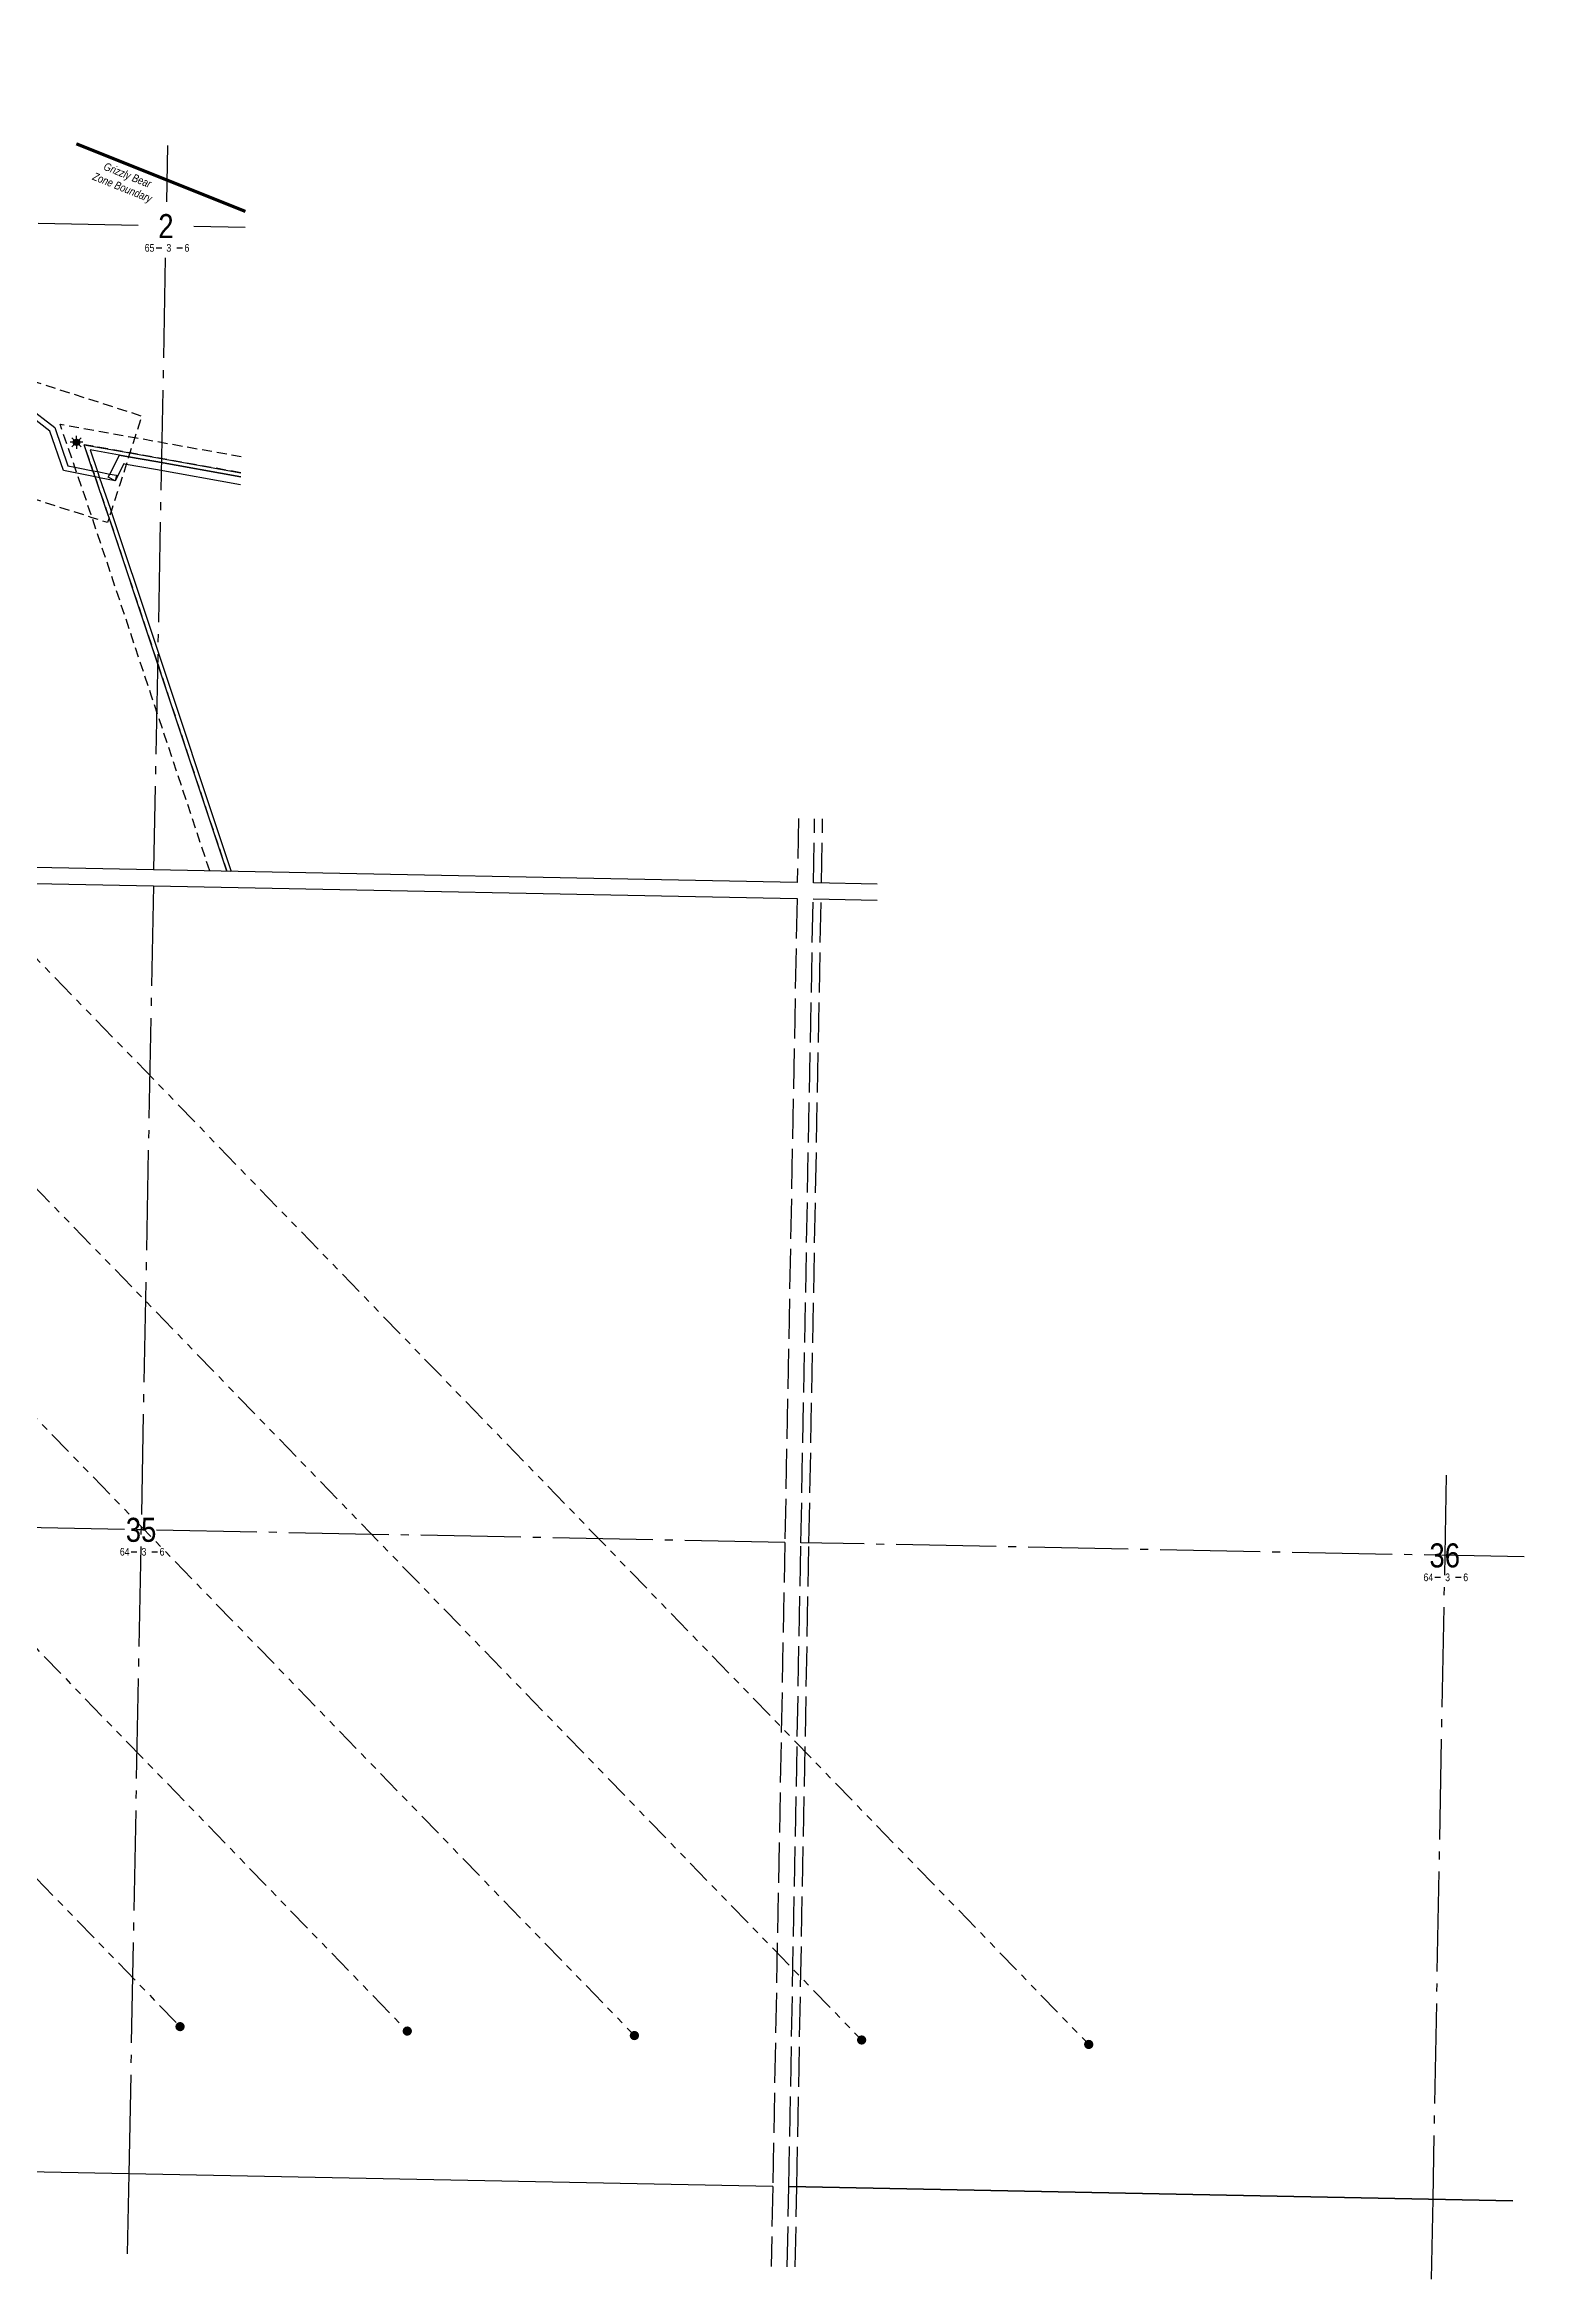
# Model space of a CAD drawing. Extents: x 408473 to 428843, y 6046006 to 6059852.
# Drawn here: x 413274 to 415123, y 6048118 to 6050909 of the extents above; entities that cross this region are included whole.
import ezdxf
from ezdxf.enums import TextEntityAlignment as Align

# ---------------------------------------------------------------- set-up
doc = ezdxf.new("R2010")
doc.units = 0
doc.header["$LTSCALE"] = 5
for name, pattern in [('DASHDOT2', [12.7, 6.35, -3.175, 0, -3.175]), ('foc-ACCESSROAD', [3.75, 2.5, -1.25]), ('foc-DRILLPATH', [14.75, 6, -1.75, 1.75, -1.75, 1.75, -1.75]), ('foc-QUARTERLINE', [33, 25, -3, 2, -3]), ('foc-UNSURVEYED', [12.5, 10, -2.5])]:
    doc.linetypes.add(name, pattern=pattern)
for name, color, linetype in [('10', 1, 'Continuous'), ('9', 3, 'Continuous'), ('AS-WILDLIFE', 131, 'DASHDOT2'), ('F-AR', 190, 'foc-ACCESSROAD'), ('F-RW', 190, 'Continuous'), ('F-WS', 190, 'foc-ACCESSROAD'), ('F-WS-S', 190, 'Continuous'), ('L-MON', 1, 'Continuous'), ('L-SEC', 7, 'Continuous'), ('L-SECLBL', 7, 'Continuous'), ('L-SECQ', 8, 'foc-QUARTERLINE'), ('L-SECU', 7, 'Continuous'), ('L-USEC', 7, 'foc-UNSURVEYED'), ('P-PDRILLPATH', 12, 'foc-DRILLPATH')]:
    doc.layers.add(name, color=color, linetype=linetype)
doc.styles.add('80L', font='ARIALN.TTF', dxfattribs={"height": 10})
doc.styles.add('SIMPLEX', font='ARIALN.TTF')

# ---------------------------------------------------------------- blocks, each defined once
blk = doc.blocks.new('L-SECLBL')
at = {"layer": '9', "color": 7}
for p, q in [((-5.1, -27.8), (-12.3, -27.8)), ((20.7, -27.8), (13.5, -27.8))]:
    blk.add_line(p, q, dxfattribs=at)
at = {"layer": '10', "color": 2, "style": 'SIMPLEX'}
blk.add_attdef('SEC', text='', height=30, dxfattribs=at).set_placement((0, 0), align=Align.MIDDLE)
at = {"layer": '10', "color": 5, "style": '80L'}
blk.add_attdef('TWP', text='', height=9.5, dxfattribs=at).set_placement((-14.4, -27.4), align=Align.MIDDLE_RIGHT)
blk.add_attdef('RGE', text='', height=9.5, dxfattribs=at).set_placement((3.6, -27.4), align=Align.MIDDLE_CENTER)
blk.add_attdef('MER', text='', height=9.5, dxfattribs=at).set_placement((23.2, -27.4), align=Align.MIDDLE_LEFT)
blk = doc.blocks.new('GAS')
h = blk.add_hatch(color=255)
h.dxf.hatch_style = 1
edge = h.paths.add_edge_path()
edge.add_arc((0, 0), 0.9, 0, 360)
for p, q in [((-0.81, 0), (-1.62, 0)), ((-0.57, 0.57), (-1.14, 1.14)), ((0, 0.81), (0, 1.62)), ((0.57, 0.57), (1.14, 1.14)), ((1.62, 0), (0.81, 0)), ((-0.57, -0.57), (-1.14, -1.14)), ((0, -0.81), (0, -1.62)), ((1.14, -1.14), (0.57, -0.57))]:
    blk.add_line(p, q)
blk.add_circle((0, 0), 0.8)
blk = doc.blocks.new('plbh')
at = {"layer": 'L-MON'}
h = blk.add_hatch(color=255, dxfattribs=at)
h.dxf.hatch_style = 1
edge = h.paths.add_edge_path()
edge.add_arc((0, 0), 1.16, 0, 360)
h = blk.add_hatch(color=256, dxfattribs=at)
h.dxf.hatch_style = 1
h.paths.add_polyline_path([(0.96, 0, 1), (-0.96, 0, 1)])
h.paths.add_polyline_path([(0.91, 0, 1), (-0.91, 0, 1)], flags=16)
h.paths.add_polyline_path([(0.45, 0, -1), (-0.45, 0, -1)], flags=0)
h = blk.add_hatch(color=256, dxfattribs=at)
h.dxf.hatch_style = 1
h.paths.add_polyline_path([(0.45, 0, 1), (-0.45, 0, 1)])
h.paths.add_polyline_path([(0.4, 0, 1), (-0.4, 0, 1)], flags=16)
at = {"layer": 'L-MON', "color": 240}
for radius in [0.96, 0.91, 0.45, 0.4]:
    blk.add_circle((0, 0), radius, dxfattribs=at)

msp = doc.modelspace()

# ---------------------------------------------------------------- linework, layer by layer
at = {"layer": 'AS-WILDLIFE', "const_width": 4, "flags": 128}
msp.add_lwpolyline([(413313.535, 6050785.588), (413524.764, 6050701.096)], dxfattribs=at)
at = {"layer": 'F-AR', "flags": 128}
for points in [[(413480.269, 6049877.452), (413407.101, 6050097.035), (413333.262, 6050318.622), (413332.013, 6050322.372), (413314.297, 6050374.147), (413311.595, 6050381.822), (413293.189, 6050435.418), (413386.565, 6050418.735), (413413.141, 6050413.986), (413519.284, 6050395.024)], [(413518.922, 6050374.782), (413412.755, 6050393.75), (413380.414, 6050399.528), (413323.14, 6050409.761), (413334.285, 6050377.316), (413336.917, 6050369.661), (413350.946, 6050328.794), (413354.424, 6050318.358), (413408.241, 6050156.849), (413501.48, 6049877.037)]]:
    msp.add_lwpolyline(points, dxfattribs=at)
at = {"layer": 'F-RW', "flags": 128}
for points in [[(413252.107, 6050457.696), (413286.47, 6050431.057), (413302.672, 6050383.582), (413311.595, 6050381.823), (413315.705, 6050381.012), (413334.286, 6050377.321), (413339.961, 6050376.197), (413355.227, 6050373.173), (413363.497, 6050371.549), (413362.147, 6050364.686), (413342.593, 6050368.548), (413336.917, 6050369.667), (413314.321, 6050374.146), (413297.352, 6050377.497), (413280.524, 6050426.811), (413249.835, 6050450.6)], [(413501.48, 6049877.037), (413408.241, 6050156.849), (413354.424, 6050318.358), (413350.946, 6050328.794), (413336.917, 6050369.661), (413334.285, 6050377.316), (413323.14, 6050409.761), (413380.414, 6050399.528), (413412.755, 6050393.75), (413518.922, 6050374.782)], [(413518.831, 6050369.719), (413412.659, 6050388.688), (413378.876, 6050394.725), (413367.244, 6050396.802), (413330.63, 6050403.344), (413339.96, 6050376.192), (413342.592, 6050368.54), (413355.682, 6050330.397), (413357.007, 6050326.423), (413408.526, 6050171.81), (413506.783, 6049876.933)], [(413518.651, 6050359.667), (413412.468, 6050378.661), (413375.804, 6050385.168), (413372.843, 6050385.75), (413362.147, 6050364.686), (413353.205, 6050369.196), (413355.227, 6050373.173), (413367.244, 6050396.802), (413378.876, 6050394.725), (413412.659, 6050388.688), (413518.831, 6050369.719)]]:
    msp.add_lwpolyline(points, dxfattribs=at)
at = {"layer": 'F-WS', "flags": 128}
msp.add_lwpolyline([(413354.424, 6050318.358), (413352.533, 6050312.452), (413333.262, 6050318.622), (413219.264, 6050355.125), (413249.835, 6050450.601), (413252.107, 6050457.696), (413254.704, 6050465.806), (413261.936, 6050488.393), (413395.205, 6050445.722), (413386.565, 6050418.735), (413380.414, 6050399.528), (413378.876, 6050394.725), (413375.804, 6050385.168), (413368.242, 6050361.488), (413357.007, 6050326.423), (413354.424, 6050318.358)], close=True, dxfattribs=at)
at = {"layer": 'L-SEC', "flags": 128}
for points in [[(413410.093, 6049878.829), (412605.923, 6049894.597)], [(412605.536, 6049874.493), (413409.709, 6049858.724)], [(414214.262, 6049863.06), (413410.093, 6049878.829)], [(413409.709, 6049858.724), (414213.882, 6049842.955)]]:
    msp.add_lwpolyline(points, dxfattribs=at)
at = {"layer": 'L-SECQ', "flags": 128}
for points in [[(413427.344, 6050783.422), (413426, 6050712.992)], [(413390.907, 6050683.687), (412621.404, 6050698.775)], [(413524.406, 6050681.069), (413460.146, 6050682.329)], [(413424.666, 6050643.036), (413410.093, 6049878.829)], [(413409.709, 6049858.724), (413379.037, 6048250.362)], [(415024.987, 6049122.814), (415008.064, 6048218.419)], [(414198.69, 6049038.772), (412590.056, 6049070.314)], [(415122.553, 6049020.656), (414218.795, 6049038.377)], [(413379.037, 6048250.362), (413377.131, 6048150.424)], [(415008.064, 6048218.419), (415006.194, 6048118.481)]]:
    msp.add_lwpolyline(points, dxfattribs=at)
at = {"layer": 'L-SECU', "flags": 128}
for points in [[(414314.199, 6049861.1), (414234.366, 6049862.666)], [(414233.986, 6049842.561), (414313.819, 6049840.996)], [(413379.037, 6048250.362), (412574.576, 6048266.136)], [(414183.498, 6048234.588), (413379.037, 6048250.362)], [(415108.001, 6048216.46), (414203.603, 6048234.193)], [(414203.603, 6048234.193), (415108.001, 6048216.46)]]:
    msp.add_lwpolyline(points, dxfattribs=at)
at = {"layer": 'L-USEC', "flags": 128}
for points in [[(414215.77, 6049942.894), (414214.262, 6049863.06)], [(414234.366, 6049862.666), (414235.874, 6049942.499)], [(414244.42, 6049862.476), (414245.928, 6049942.309)], [(414213.882, 6049842.955), (414198.69, 6049038.772)], [(414218.795, 6049038.377), (414233.986, 6049842.561)], [(414228.848, 6049038.187), (414244.04, 6049842.371)], [(414198.69, 6049038.772), (414183.498, 6048234.588)], [(414203.603, 6048234.193), (414218.795, 6049038.377)], [(414213.656, 6048234.003), (414228.848, 6049038.187)], [(414183.498, 6048234.588), (414181.61, 6048134.649)], [(414201.715, 6048134.255), (414203.603, 6048234.193)], [(414211.769, 6048134.065), (414213.656, 6048234.003)]]:
    msp.add_lwpolyline(points, dxfattribs=at)
at = {"layer": 'P-PDRILLPATH'}
for p, q in [((412157.367, 6050909.354), (414578.379, 6048411.799)), ((412027.211, 6050756.403), (414294.565, 6048417.364)), ((411897.054, 6050603.452), (414010.751, 6048422.929)), ((411733.342, 6050485.118), (413726.937, 6048428.494)), ((411569.468, 6050366.951), (413443.123, 6048434.059))]:
    msp.add_line(p, q, dxfattribs=at)

# ---------------------------------------------------------------- block references
at = {"layer": 'F-WS-S', "xscale": 4.99779799999999, "yscale": 4.99779799999999, "zscale": 4.99779799999999}
msp.add_blockref('GAS', (413313.72, 6050412.786), dxfattribs=at)
at = {"layer": 'L-MON', "xscale": 4.999999999999992, "yscale": 4.999999999999992, "zscale": 4.999999999999992}
for p in [(413443.123, 6048434.059), (413726.937, 6048428.494), (414010.751, 6048422.929), (414294.565, 6048417.364), (414578.379, 6048411.799)]:
    msp.add_blockref('plbh', p, dxfattribs=at)
at = {"layer": 'L-SECLBL'}
for p, values in [((413425.429, 6050683.01), {'SEC': '2', 'TWP': '65', 'RGE': '3', 'MER': '6'}), ((413394.373, 6049054.543), {'SEC': '35', 'TWP': '64', 'RGE': '3', 'MER': '6'}), ((415023.112, 6049022.606), {'SEC': '36', 'TWP': '64', 'RGE': '3', 'MER': '6'})]:
    msp.add_blockref('L-SECLBL', p, dxfattribs=at).add_auto_attribs(values)

# ---------------------------------------------------------------- texts
at = {"layer": 'AS-WILDLIFE', "insert": (413341.403, 6050766.327), "char_height": 9.9956, "attachment_point": 1, "rotation": 338.198583, "style": '80L'}
msp.add_mtext_dynamic_manual_height_columns('\\pi9.6944;{\\fArial Narrow|b0|i1|c0|p34;Grizzly Bear \\P\\pi1.458;Zone Boundary}', width=81.63293, gutter_width=49.978, heights=[0], dxfattribs=at)

doc.saveas('drawing.dxf')
